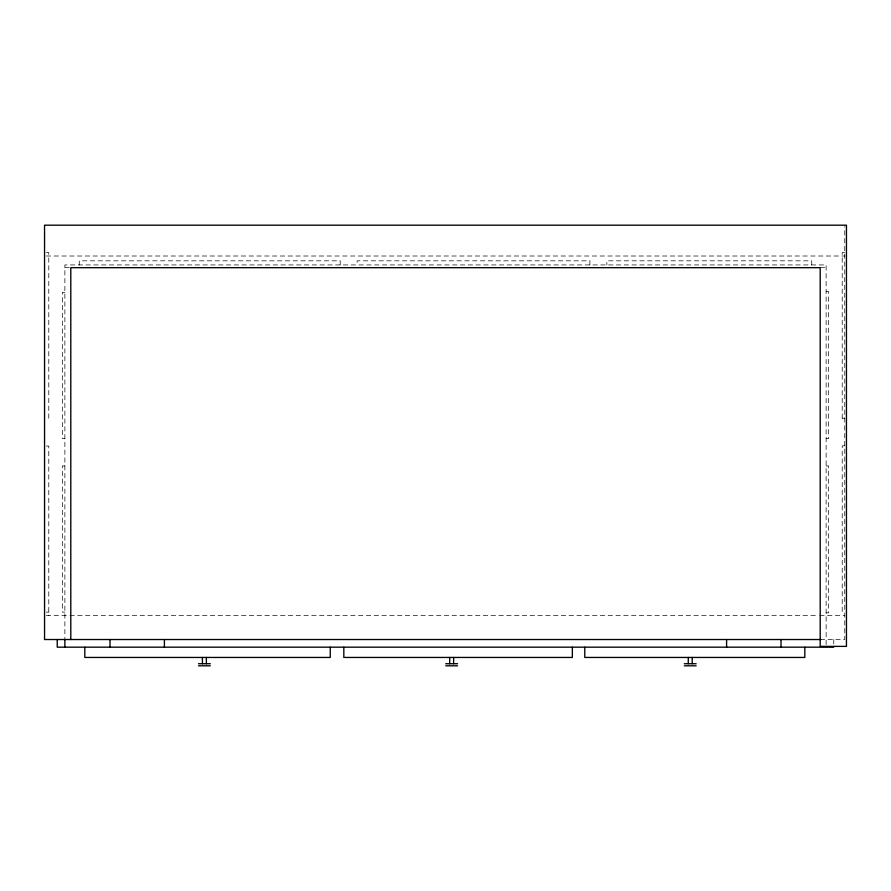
<?xml version="1.0" encoding="UTF-8"?>
<svg xmlns="http://www.w3.org/2000/svg" width="891" height="891" viewBox="0 0 891 891"><rect width="100%" height="100%" fill="white"/><g stroke="black" fill="none" stroke-linecap="round" stroke-linejoin="round"><path stroke-width="0.67" stroke-dasharray="4.46 3.34" d="M46.243 252.576L48.782 252.576L48.782 418.659L46.243 418.659M844.757 252.576L842.218 252.576L842.218 418.436L844.757 418.436M46.243 256.007L844.757 256.007M64.876 267.679L69.621 267.679M820.199 267.679L826.124 267.679M826.124 291.624L828.663 291.624L828.663 438.539L826.124 438.539M64.876 292.337L62.337 292.337L62.337 438.539L64.876 438.539M842.218 418.213L844.757 418.213M844.757 445.834L842.218 445.834L842.218 612.139L844.757 612.139M46.243 446.057L48.782 446.057L48.782 615.558M64.876 465.937L62.337 465.937L62.337 612.139L64.876 612.139M826.124 465.937L828.663 465.937L828.663 612.852L826.124 612.852M46.243 612.139L48.782 612.139M46.243 615.558L68.496 615.558M69.888 615.558L818.328 615.558M819.72 615.558L844.757 615.558M820.199 639.526L844.757 639.526L844.757 226.581M833.764 639.526L833.764 647.178M826.124 644.627L826.124 264.939L64.876 264.939L64.876 639.526M811.734 264.939L811.734 260.829L606.838 260.829L606.838 264.939M589.909 264.939L589.909 260.829L357.135 260.829L357.135 264.939M340.206 264.939L340.206 260.829L79.266 260.829L79.266 264.939"/><path stroke-width="1.34" d="M820.945 639.526L44.55 639.526L44.55 225.189L846.45 225.189L846.45 646.376L820.199 646.376L820.199 267.679L70.801 267.679L70.801 639.526M833.764 647.178L57.236 647.178L57.236 639.526M198.481 663.728L210.309 663.728M445.745 663.728L457.584 663.728M684.321 663.728L696.149 663.728M198.481 665.811L210.309 665.811M445.745 665.811L457.584 665.811M684.321 665.811L696.149 665.811M804.818 647.178L804.818 657.447L584.774 657.447L584.774 647.178M780.995 639.526L780.995 647.178M726.599 639.526L726.599 647.178M692.207 657.447L692.207 663.728M688.275 657.447L688.275 663.728M572.345 647.178L572.345 657.447L343.826 657.447L343.826 647.178M453.63 657.447L453.63 663.728M449.699 657.447L449.699 663.728M330.249 647.178L330.249 657.447L84.812 657.447L84.812 647.178M206.356 657.447L206.356 663.728M202.424 657.447L202.424 663.728M164.401 639.526L164.401 647.178M110.005 639.526L110.005 647.178M64.876 639.526L64.876 647.178"/></g></svg>
